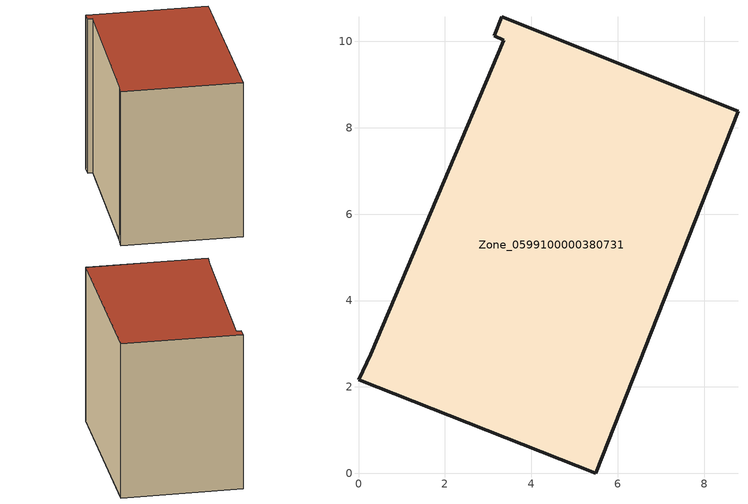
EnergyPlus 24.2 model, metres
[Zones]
Zone_0599100000380731
 floor ground (C_G): 0,2.16 0.28,2.75 3.36,10.03 3.14,10.13 3.31,10.57 8.79,8.38 5.49,0 z3.99
 wall outside (C_F): 5.49,0 8.79,8.38 3.31,10.57 3.14,10.13 3.36,10.03 0.28,2.75 0,2.16 5.49,0 z3.99:12.01
 roof outside (C_R): 0.28,2.75 0,2.16 5.49,0 8.79,8.38 3.31,10.57 3.14,10.13 3.36,10.03 z12.01
[BUILDING]
Pand.0599100000380731: North Axis=0; Terrain=City; Loads Convergence Tolerance Value=0.04; Temperature Convergence Tolerance Value=0.4; Solar Distribution=FullExterior; Maximum Number of Warmup Days=25; Minimum Number of Warmup Days=1
[Site:Location]
Rotterdam.The.Hague.AP_ZH_NLD Design_Conditions: Latitude=51.96; Longitude=4.45; Time Zone=1; Elevation=-4.5
[SITE:GROUNDTEMPERATURE:BUILDINGSURFACE]
18, 18, 18, 18, 18, 18, 18, 18, 18, 18, 18, 18
[MATERIAL] Thermal Absorptance=0.9; Solar Absorptance=0.7; Visible Absorptance=0.7
Name | Roughness | Thickness | Conductivity | Density | Specific Heat
G.TI.1992-2005 | MediumSmooth | 0.15 | 0.06 | 540 | 1210
F.TI.1992-2005 | Rough | 0.3 | 0.12 | 1920 | 840
R.TI.1992-2005 | MediumRough | 0.2 | 0.08 | 1500 | 1000
[CONSTRUCTION]
C_G: G.TI.1992-2005
C_F: F.TI.1992-2005
C_R: R.TI.1992-2005
[ZONE]
Zone_0599100000380731: Type=1; Multiplier=1; Ceiling Height=Autocalculate; Volume=Autocalculate; Floor Area=autocalculate; Part of Total Floor Area=Yes
[ZONEINFILTRATION:DESIGNFLOWRATE]
Infil_Zone_0599100000380731: Zone or ZoneList or Space or SpaceList=Zone_0599100000380731; Schedule=AlwaysOn; Design Flow Rate Calculation Method=Flow/Area; Flow Rate per Floor Area=0.0015; Constant Term Coefficient=1; Temperature Term Coefficient=0; Velocity Term Coefficient=0; Velocity Squared Term Coefficient=0
[HVACTEMPLATE:ZONE:IDEALLOADSAIRSYSTEM]
Zone_0599100000380731: Maximum Heating Supply Air Temperature=50; Minimum Cooling Supply Air Temperature=13; Maximum Heating Supply Air Humidity Ratio=0.0156; Minimum Cooling Supply Air Humidity Ratio=0.0077; Heating Limit=NoLimit; Cooling Limit=NoLimit; Dehumidification Control Type=ConstantSensibleHeatRatio; Cooling Sensible Heat Ratio=0.7; Dehumidification Setpoint=60; Humidification Control Type=None; Humidification Setpoint=30; Outdoor Air Method=None; Outdoor Air Flow Rate per Person=0.00944; Outdoor Air Flow Rate per Zone Floor Area=0; Outdoor Air Flow Rate per Zone=0; Demand Controlled Ventilation Type=None; Outdoor Air Economizer Type=NoEconomizer; Heat Recovery Type=None; Sensible Heat Recovery Effectiveness=0.7; Latent Heat Recovery Effectiveness=0.65
[ZONECONTROL:THERMOSTAT]
ThermostatControl_Zone_0599100000380731: Zone or ZoneList=Zone_0599100000380731; Control Type Schedule=DualSetpointControlType; Control 1=Thermostat_Zone_0599100000380731; Temperature Difference Between Cutout And Setpoint=0
[THERMOSTATSETPOINT:DUALSETPOINT]
Thermostat_Zone_0599100000380731: Heating Setpoint Temperature Schedule=HeatingSetpoint_Zone_0599100000380731; Cooling Setpoint Temperature Schedule=CoolingSetpoint_Zone_0599100000380731
[SCHEDULE:COMPACT]
HeatingSetpoint_Zone_0599100000380731: Through: 12/31, For: AllDays, Until: 24:00, 21
CoolingSetpoint_Zone_0599100000380731: Through: 12/31, For: AllDays, Until: 24:00, 24
DualSetpointControlType: Through: 12/31, For: AllDays, Until: 24:00, 4
AlwaysOn: Through: 12/31, For: AllDays, Until: 24:00, 1
